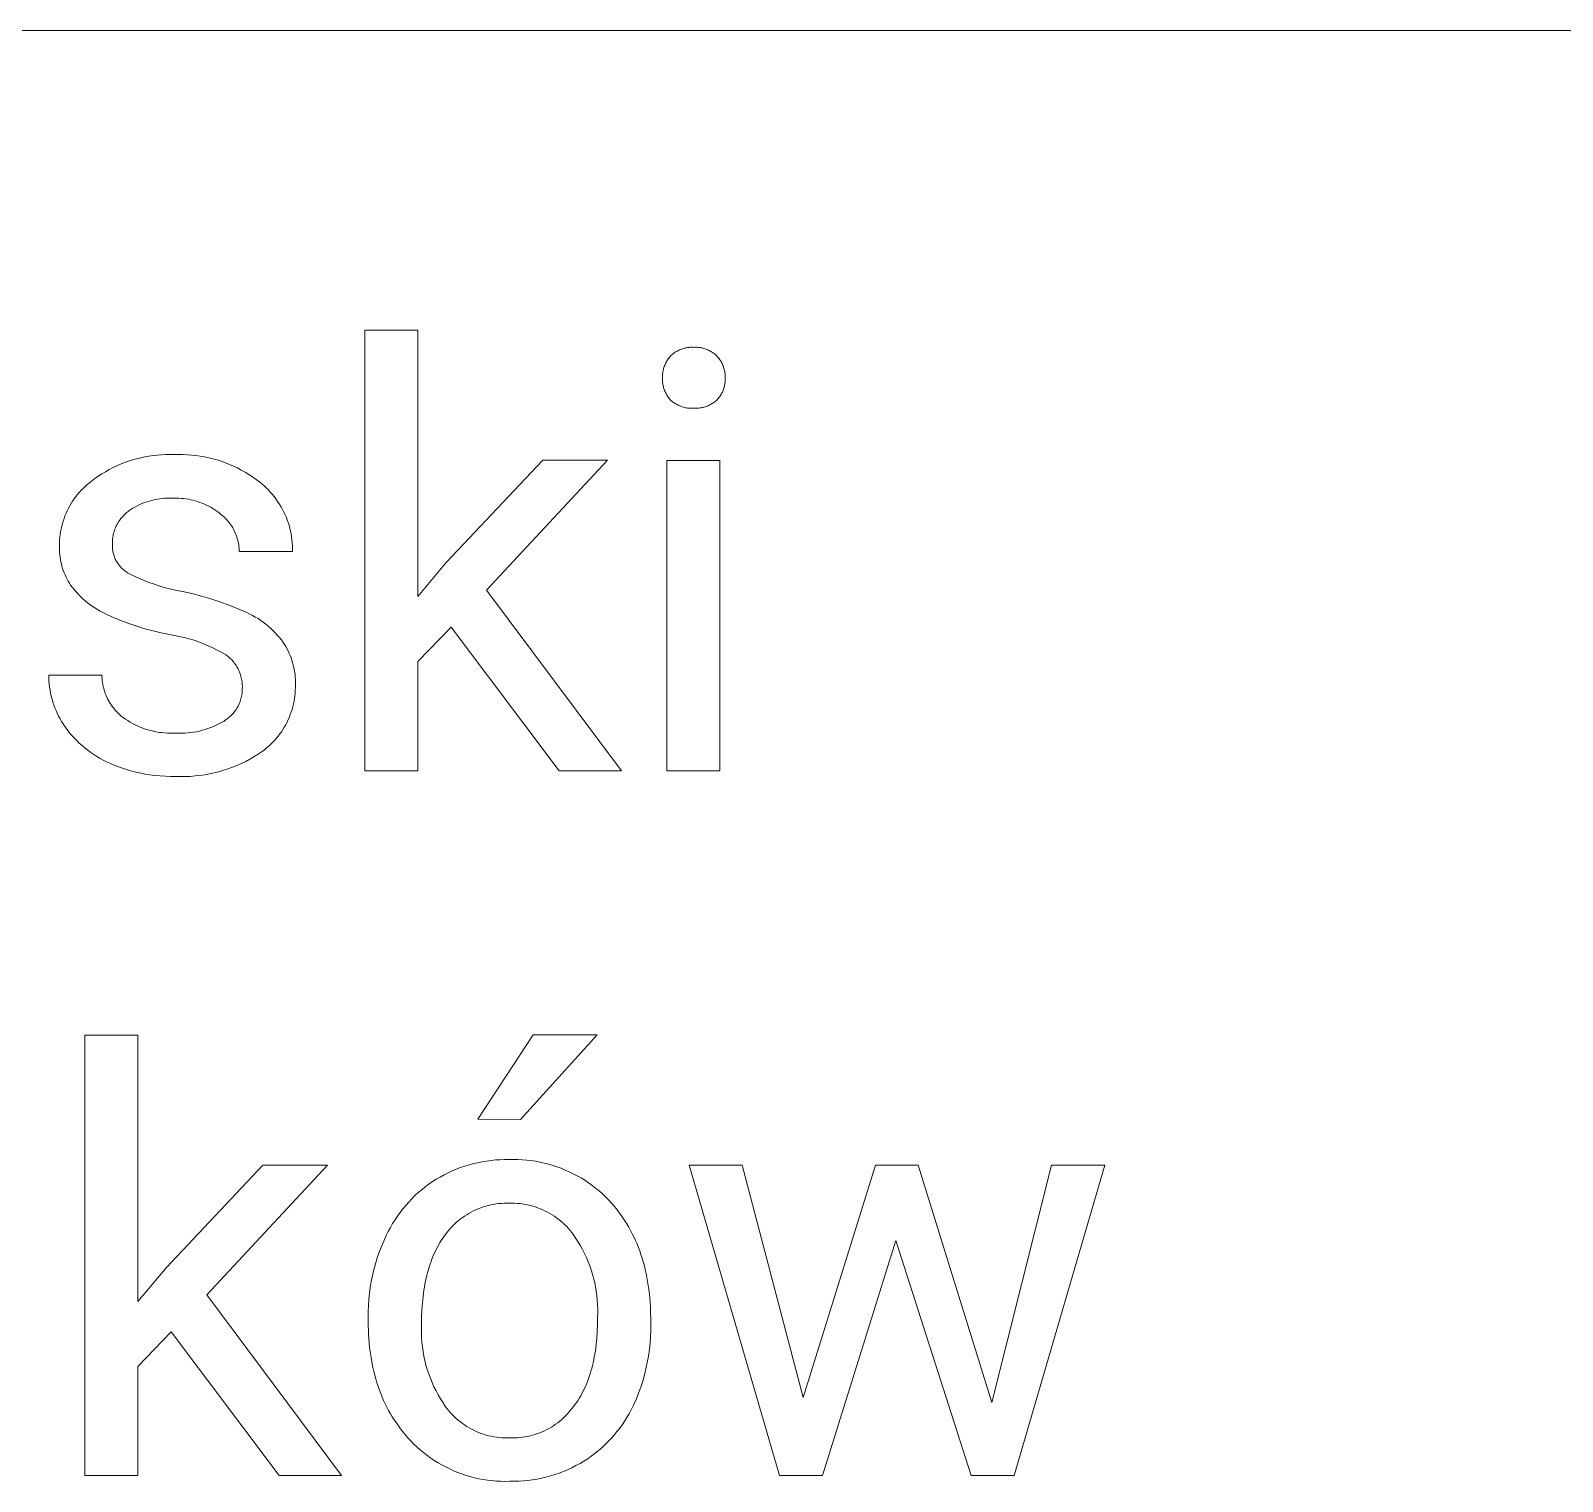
# Model space of a CAD drawing. Header units: millimetres. Extents: x -962 to 3068, y -237 to 2578.
# Drawn here: x 2397 to 2537, y 80.6 to 213.2 of the extents above; entities that cross this region are included whole.
import ezdxf

# ---------------------------------------------------------------- set-up
doc = ezdxf.new("R2010")
doc.units = ezdxf.units.MM
doc.header["$MEASUREMENT"] = 0
doc.layers.add('Domyślny', color=7, linetype='Continuous', true_color=0x000000)

msp = doc.modelspace()

# ---------------------------------------------------------------- linework, layer by layer
at = {"layer": 'Domyślny', "color": 18, "lineweight": 15, "true_color": 0x000000}
for p, q in [((3063.98, 213.22), (1544.75, 213.22)), ((2427.57, 145.57), (2427.57, 185.84)), ((2427.57, 185.84), (2432.41, 185.84)), ((2432.41, 185.84), (2432.41, 161.49)), ((2455.42, 183.38), (2455.48, 183.45)), ((2455.48, 183.45), (2455.55, 183.52)), ((2455.55, 183.52), (2455.62, 183.58)), ((2455.62, 183.58), (2455.69, 183.65)), ((2455.69, 183.65), (2455.77, 183.7)), ((2455.77, 183.7), (2455.84, 183.76)), ((2455.84, 183.76), (2455.92, 183.82)), ((2455.92, 183.82), (2456, 183.87)), ((2456, 183.87), (2456.08, 183.91)), ((2456.08, 183.91), (2456.17, 183.96)), ((2456.17, 183.96), (2456.25, 184)), ((2456.25, 184), (2456.34, 184.04)), ((2456.34, 184.04), (2456.42, 184.08)), ((2456.42, 184.08), (2456.51, 184.11)), ((2456.51, 184.11), (2456.6, 184.14)), ((2456.6, 184.14), (2456.69, 184.17)), ((2456.69, 184.17), (2456.78, 184.2)), ((2456.78, 184.2), (2456.88, 184.22)), ((2456.88, 184.22), (2456.97, 184.24)), ((2456.97, 184.24), (2457.06, 184.25)), ((2457.06, 184.25), (2457.16, 184.26)), ((2457.16, 184.26), (2457.25, 184.27)), ((2457.25, 184.27), (2457.35, 184.28)), ((2457.35, 184.28), (2457.44, 184.28)), ((2457.44, 184.28), (2457.54, 184.28)), ((2457.54, 184.28), (2457.63, 184.27)), ((2457.63, 184.27), (2457.73, 184.28)), ((2457.73, 184.28), (2457.82, 184.28)), ((2457.82, 184.28), (2457.92, 184.28)), ((2457.92, 184.28), (2458.01, 184.27)), ((2458.01, 184.27), (2458.1, 184.26)), ((2458.1, 184.26), (2458.2, 184.25)), ((2458.2, 184.25), (2458.29, 184.23)), ((2458.29, 184.23), (2458.39, 184.22)), ((2458.39, 184.22), (2458.48, 184.19)), ((2458.48, 184.19), (2458.57, 184.17)), ((2458.57, 184.17), (2458.66, 184.14)), ((2458.66, 184.14), (2458.75, 184.11)), ((2458.75, 184.11), (2458.84, 184.08)), ((2458.84, 184.08), (2458.93, 184.04)), ((2458.93, 184.04), (2459.01, 184)), ((2459.01, 184), (2459.1, 183.96)), ((2459.1, 183.96), (2459.18, 183.91)), ((2459.18, 183.91), (2459.26, 183.87)), ((2459.26, 183.87), (2459.34, 183.81)), ((2459.34, 183.81), (2459.42, 183.76)), ((2459.42, 183.76), (2459.49, 183.7)), ((2459.49, 183.7), (2459.57, 183.65)), ((2459.57, 183.65), (2459.64, 183.58)), ((2459.64, 183.58), (2459.71, 183.52)), ((2459.71, 183.52), (2459.78, 183.45)), ((2459.78, 183.45), (2459.84, 183.38)), ((2454.8, 181.96), (2454.82, 182.05)), ((2454.82, 182.05), (2454.84, 182.15)), ((2454.84, 182.15), (2454.86, 182.25)), ((2454.86, 182.25), (2454.88, 182.34)), ((2454.88, 182.34), (2454.91, 182.43)), ((2454.91, 182.43), (2454.94, 182.53)), ((2454.94, 182.53), (2454.98, 182.62)), ((2454.98, 182.62), (2455.02, 182.71)), ((2455.02, 182.71), (2455.06, 182.8)), ((2455.06, 182.8), (2455.1, 182.89)), ((2455.1, 182.89), (2455.15, 182.97)), ((2455.15, 182.97), (2455.2, 183.06)), ((2455.2, 183.06), (2455.25, 183.14)), ((2455.25, 183.14), (2455.3, 183.22)), ((2455.3, 183.22), (2455.36, 183.3)), ((2455.36, 183.3), (2455.42, 183.38)), ((2459.84, 183.38), (2459.91, 183.3)), ((2459.91, 183.3), (2459.96, 183.22)), ((2459.96, 183.22), (2460.02, 183.14)), ((2460.02, 183.14), (2460.08, 183.06)), ((2460.08, 183.06), (2460.13, 182.98)), ((2460.13, 182.98), (2460.17, 182.89)), ((2460.17, 182.89), (2460.22, 182.8)), ((2460.22, 182.8), (2460.26, 182.71)), ((2460.26, 182.71), (2460.3, 182.62)), ((2460.3, 182.62), (2460.34, 182.53)), ((2460.34, 182.53), (2460.37, 182.44)), ((2460.37, 182.44), (2460.4, 182.34)), ((2460.4, 182.34), (2460.43, 182.25)), ((2460.43, 182.25), (2460.45, 182.15)), ((2460.45, 182.15), (2460.47, 182.06)), ((2460.47, 182.06), (2460.48, 181.96)), ((2454.77, 181.66), (2454.78, 181.76)), ((2454.77, 181.57), (2454.77, 181.66)), ((2454.77, 181.47), (2454.77, 181.57)), ((2454.77, 181.37), (2454.77, 181.47)), ((2454.77, 181.27), (2454.77, 181.37)), ((2454.78, 181.17), (2454.77, 181.27)), ((2454.78, 181.76), (2454.79, 181.86)), ((2454.79, 181.08), (2454.78, 181.17)), ((2454.79, 181.86), (2454.8, 181.96)), ((2454.8, 180.98), (2454.79, 181.08)), ((2454.81, 180.88), (2454.8, 180.98)), ((2454.83, 180.79), (2454.81, 180.88)), ((2454.86, 180.69), (2454.83, 180.79)), ((2454.88, 180.6), (2454.86, 180.69)), ((2460.41, 180.63), (2460.39, 180.54)), ((2460.44, 180.72), (2460.41, 180.63)), ((2460.46, 180.81), (2460.44, 180.72)), ((2460.48, 180.91), (2460.46, 180.81)), ((2460.48, 181.96), (2460.5, 181.86)), ((2460.49, 181), (2460.48, 180.91)), ((2460.5, 181.09), (2460.49, 181)), ((2460.5, 181.86), (2460.51, 181.76)), ((2460.51, 181.19), (2460.5, 181.09)), ((2460.51, 181.76), (2460.51, 181.66)), ((2460.51, 181.66), (2460.52, 181.57)), ((2460.52, 181.28), (2460.51, 181.19)), ((2460.52, 181.57), (2460.52, 181.47)), ((2460.52, 181.47), (2460.52, 181.37)), ((2460.52, 181.37), (2460.52, 181.28)), ((2454.91, 180.51), (2454.88, 180.6)), ((2454.94, 180.41), (2454.91, 180.51)), ((2454.97, 180.32), (2454.94, 180.41)), ((2455.01, 180.23), (2454.97, 180.32)), ((2455.05, 180.14), (2455.01, 180.23)), ((2455.1, 180.06), (2455.05, 180.14)), ((2455.14, 179.97), (2455.1, 180.06)), ((2455.19, 179.89), (2455.14, 179.97)), ((2455.25, 179.8), (2455.19, 179.89)), ((2455.3, 179.72), (2455.25, 179.8)), ((2455.36, 179.65), (2455.3, 179.72)), ((2455.42, 179.57), (2455.36, 179.65)), ((2455.48, 179.49), (2455.42, 179.57)), ((2455.55, 179.43), (2455.48, 179.49)), ((2455.62, 179.37), (2455.55, 179.43)), ((2455.7, 179.31), (2455.62, 179.37)), ((2455.77, 179.25), (2455.7, 179.31)), ((2455.85, 179.2), (2455.77, 179.25)), ((2459.48, 179.24), (2459.4, 179.19)), ((2459.56, 179.3), (2459.48, 179.24)), ((2459.63, 179.36), (2459.56, 179.3)), ((2459.71, 179.43), (2459.63, 179.36)), ((2459.78, 179.49), (2459.71, 179.43)), ((2459.84, 179.56), (2459.78, 179.49)), ((2459.9, 179.64), (2459.84, 179.56)), ((2459.96, 179.71), (2459.9, 179.64)), ((2460.01, 179.79), (2459.96, 179.71)), ((2460.07, 179.87), (2460.01, 179.79)), ((2460.12, 179.94), (2460.07, 179.87)), ((2460.16, 180.03), (2460.12, 179.94)), ((2460.21, 180.11), (2460.16, 180.03)), ((2460.25, 180.19), (2460.21, 180.11)), ((2460.29, 180.28), (2460.25, 180.19)), ((2460.32, 180.37), (2460.29, 180.28)), ((2460.36, 180.45), (2460.32, 180.37)), ((2460.39, 180.54), (2460.36, 180.45)), ((2455.93, 179.15), (2455.85, 179.2)), ((2456.01, 179.1), (2455.93, 179.15)), ((2456.09, 179.05), (2456.01, 179.1)), ((2456.17, 179.01), (2456.09, 179.05)), ((2456.26, 178.97), (2456.17, 179.01)), ((2456.34, 178.93), (2456.26, 178.97)), ((2456.43, 178.89), (2456.34, 178.93)), ((2456.52, 178.86), (2456.43, 178.89)), ((2456.61, 178.83), (2456.52, 178.86)), ((2456.7, 178.8), (2456.61, 178.83)), ((2456.79, 178.78), (2456.7, 178.8)), ((2456.88, 178.76), (2456.79, 178.78)), ((2456.97, 178.75), (2456.88, 178.76)), ((2457.07, 178.73), (2456.97, 178.75)), ((2457.16, 178.72), (2457.07, 178.73)), ((2457.26, 178.71), (2457.16, 178.72)), ((2457.35, 178.71), (2457.26, 178.71)), ((2457.44, 178.71), (2457.35, 178.71)), ((2457.54, 178.71), (2457.44, 178.71)), ((2457.63, 178.72), (2457.54, 178.71)), ((2457.73, 178.71), (2457.63, 178.72)), ((2457.83, 178.71), (2457.73, 178.71)), ((2457.93, 178.71), (2457.83, 178.71)), ((2458.02, 178.72), (2457.93, 178.71)), ((2458.12, 178.72), (2458.02, 178.72)), ((2458.22, 178.74), (2458.12, 178.72)), ((2458.31, 178.75), (2458.22, 178.74)), ((2458.41, 178.77), (2458.31, 178.75)), ((2458.51, 178.79), (2458.41, 178.77)), ((2458.6, 178.82), (2458.51, 178.79)), ((2458.7, 178.85), (2458.6, 178.82)), ((2458.79, 178.88), (2458.7, 178.85)), ((2458.88, 178.91), (2458.79, 178.88)), ((2458.97, 178.95), (2458.88, 178.91)), ((2459.06, 178.99), (2458.97, 178.95)), ((2459.15, 179.04), (2459.06, 178.99)), ((2459.23, 179.08), (2459.15, 179.04)), ((2459.32, 179.13), (2459.23, 179.08)), ((2459.4, 179.19), (2459.32, 179.13)), ((2405.24, 173.6), (2405.6, 173.74)), ((2405.6, 173.74), (2405.96, 173.87)), ((2405.96, 173.87), (2406.33, 173.99)), ((2406.33, 173.99), (2406.7, 174.09)), ((2406.7, 174.09), (2407.08, 174.19)), ((2407.08, 174.19), (2407.45, 174.27)), ((2407.45, 174.27), (2407.83, 174.33)), ((2407.83, 174.33), (2408.21, 174.39)), ((2408.21, 174.39), (2408.59, 174.43)), ((2408.59, 174.43), (2408.98, 174.46)), ((2408.98, 174.46), (2409.36, 174.47)), ((2409.36, 174.47), (2409.75, 174.48)), ((2409.75, 174.48), (2410.13, 174.47)), ((2410.13, 174.47), (2410.53, 174.48)), ((2410.53, 174.48), (2410.93, 174.48)), ((2410.93, 174.48), (2411.33, 174.46)), ((2411.33, 174.46), (2411.73, 174.43)), ((2411.73, 174.43), (2412.12, 174.39)), ((2412.12, 174.39), (2412.52, 174.34)), ((2412.52, 174.34), (2412.91, 174.27)), ((2412.91, 174.27), (2413.3, 174.19)), ((2413.3, 174.19), (2413.69, 174.09)), ((2413.69, 174.09), (2414.07, 173.98)), ((2414.07, 173.98), (2414.45, 173.86)), ((2414.45, 173.86), (2414.83, 173.73)), ((2414.83, 173.73), (2415.2, 173.58)), ((2435.01, 164.6), (2443.84, 173.95)), ((2449.74, 173.95), (2438.7, 162.09)), ((2443.84, 173.95), (2449.74, 173.95)), ((2455.18, 145.58), (2455.18, 173.94)), ((2455.18, 173.94), (2460.02, 173.94)), ((2460.02, 173.94), (2460.02, 145.58)), ((2402.59, 172.05), (2402.9, 172.28)), ((2402.9, 172.28), (2403.21, 172.51)), ((2403.21, 172.51), (2403.54, 172.72)), ((2403.54, 172.72), (2403.87, 172.91)), ((2403.87, 172.91), (2404.2, 173.1)), ((2404.2, 173.1), (2404.54, 173.28)), ((2404.54, 173.28), (2404.89, 173.45)), ((2404.89, 173.45), (2405.24, 173.6)), ((2415.2, 173.58), (2415.56, 173.42)), ((2415.56, 173.42), (2415.92, 173.25)), ((2415.92, 173.25), (2416.28, 173.06)), ((2416.28, 173.06), (2416.63, 172.87)), ((2416.63, 172.87), (2416.97, 172.66)), ((2416.97, 172.66), (2417.3, 172.44)), ((2417.3, 172.44), (2417.63, 172.21)), ((2401.16, 170.63), (2401.31, 170.83)), ((2401.31, 170.83), (2401.48, 171.03)), ((2401.48, 171.03), (2401.65, 171.21)), ((2401.65, 171.21), (2401.82, 171.39)), ((2401.82, 171.39), (2402.01, 171.57)), ((2402.01, 171.57), (2402.2, 171.74)), ((2402.2, 171.74), (2402.39, 171.9)), ((2402.39, 171.9), (2402.59, 172.05)), ((2417.63, 172.21), (2417.94, 171.97)), ((2417.94, 171.97), (2418.15, 171.8)), ((2418.15, 171.8), (2418.36, 171.62)), ((2418.36, 171.62), (2418.56, 171.44)), ((2418.56, 171.44), (2418.75, 171.25)), ((2418.75, 171.25), (2418.93, 171.05)), ((2418.93, 171.05), (2419.11, 170.85)), ((2419.11, 170.85), (2419.28, 170.64)), ((2400.37, 169.34), (2400.48, 169.57)), ((2400.48, 169.57), (2400.6, 169.79)), ((2400.6, 169.79), (2400.73, 170.01)), ((2400.73, 170.01), (2400.86, 170.22)), ((2400.86, 170.22), (2401.01, 170.43)), ((2401.01, 170.43), (2401.16, 170.63)), ((2406.18, 169.45), (2406, 169.33)), ((2406.37, 169.57), (2406.18, 169.45)), ((2406.56, 169.68), (2406.37, 169.57)), ((2406.75, 169.78), (2406.56, 169.68)), ((2406.95, 169.87), (2406.75, 169.78)), ((2407.14, 169.96), (2406.95, 169.87)), ((2407.35, 170.05), (2407.14, 169.96)), ((2407.55, 170.12), (2407.35, 170.05)), ((2407.76, 170.19), (2407.55, 170.12)), ((2407.97, 170.26), (2407.76, 170.19)), ((2408.18, 170.31), (2407.97, 170.26)), ((2408.39, 170.36), (2408.18, 170.31)), ((2408.61, 170.4), (2408.39, 170.36)), ((2408.82, 170.43), (2408.61, 170.4)), ((2409.04, 170.46), (2408.82, 170.43)), ((2409.26, 170.48), (2409.04, 170.46)), ((2409.48, 170.49), (2409.26, 170.48)), ((2409.7, 170.5), (2409.48, 170.49)), ((2409.91, 170.49), (2409.7, 170.5)), ((2410.13, 170.48), (2409.91, 170.49)), ((2410.35, 170.49), (2410.13, 170.48)), ((2410.57, 170.48), (2410.35, 170.49)), ((2410.79, 170.47), (2410.57, 170.48)), ((2411.01, 170.45), (2410.79, 170.47)), ((2411.22, 170.43), (2411.01, 170.45)), ((2411.44, 170.39), (2411.22, 170.43)), ((2411.66, 170.35), (2411.44, 170.39)), ((2411.87, 170.3), (2411.66, 170.35)), ((2412.08, 170.25), (2411.87, 170.3)), ((2412.29, 170.18), (2412.08, 170.25)), ((2412.5, 170.11), (2412.29, 170.18)), ((2412.7, 170.04), (2412.5, 170.11)), ((2412.9, 169.95), (2412.7, 170.04)), ((2413.1, 169.86), (2412.9, 169.95)), ((2413.3, 169.76), (2413.1, 169.86)), ((2413.49, 169.66), (2413.3, 169.76)), ((2413.68, 169.54), (2413.49, 169.66)), ((2413.86, 169.43), (2413.68, 169.54)), ((2414.04, 169.3), (2413.86, 169.43)), ((2419.28, 170.64), (2419.44, 170.42)), ((2419.44, 170.42), (2419.6, 170.2)), ((2419.6, 170.2), (2419.75, 169.98)), ((2419.75, 169.98), (2419.89, 169.74)), ((2419.89, 169.74), (2420.02, 169.51)), ((2420.02, 169.51), (2420.14, 169.27)), ((2399.86, 167.92), (2399.92, 168.16)), ((2399.92, 168.16), (2399.99, 168.4)), ((2399.99, 168.4), (2400.08, 168.64)), ((2400.08, 168.64), (2400.16, 168.88)), ((2400.16, 168.88), (2400.26, 169.11)), ((2400.26, 169.11), (2400.37, 169.34)), ((2404.93, 168.12), (2404.88, 168)), ((2404.99, 168.22), (2404.93, 168.12)), ((2405.06, 168.33), (2404.99, 168.22)), ((2405.13, 168.44), (2405.06, 168.33)), ((2405.2, 168.54), (2405.13, 168.44)), ((2405.28, 168.64), (2405.2, 168.54)), ((2405.36, 168.73), (2405.28, 168.64)), ((2405.44, 168.83), (2405.36, 168.73)), ((2405.53, 168.92), (2405.44, 168.83)), ((2405.61, 169.01), (2405.53, 168.92)), ((2405.71, 169.09), (2405.61, 169.01)), ((2405.8, 169.18), (2405.71, 169.09)), ((2405.9, 169.25), (2405.8, 169.18)), ((2406, 169.33), (2405.9, 169.25)), ((2414.22, 169.17), (2414.04, 169.3)), ((2414.39, 169.03), (2414.22, 169.17)), ((2414.51, 168.94), (2414.39, 169.03)), ((2414.62, 168.84), (2414.51, 168.94)), ((2414.73, 168.74), (2414.62, 168.84)), ((2414.84, 168.63), (2414.73, 168.74)), ((2414.95, 168.52), (2414.84, 168.63)), ((2415.05, 168.4), (2414.95, 168.52)), ((2415.14, 168.29), (2415.05, 168.4)), ((2415.24, 168.17), (2415.14, 168.29)), ((2415.32, 168.04), (2415.24, 168.17)), ((2415.41, 167.92), (2415.32, 168.04)), ((2420.14, 169.27), (2420.26, 169.02)), ((2420.26, 169.02), (2420.37, 168.78)), ((2420.37, 168.78), (2420.47, 168.52)), ((2420.47, 168.52), (2420.56, 168.27)), ((2420.56, 168.27), (2420.64, 168.01)), ((2399.66, 166.41), (2399.67, 166.67)), ((2399.67, 166.67), (2399.69, 166.92)), ((2399.69, 166.92), (2399.72, 167.17)), ((2399.72, 167.17), (2399.76, 167.42)), ((2399.76, 167.42), (2399.8, 167.67)), ((2399.8, 167.67), (2399.86, 167.92)), ((2404.51, 166.68), (2404.5, 166.56)), ((2404.52, 166.81), (2404.51, 166.68)), ((2404.54, 166.93), (2404.52, 166.81)), ((2404.56, 167.06), (2404.54, 166.93)), ((2404.58, 167.18), (2404.56, 167.06)), ((2404.61, 167.3), (2404.58, 167.18)), ((2404.65, 167.42), (2404.61, 167.3)), ((2404.68, 167.54), (2404.65, 167.42)), ((2404.73, 167.66), (2404.68, 167.54)), ((2404.77, 167.78), (2404.73, 167.66)), ((2404.82, 167.89), (2404.77, 167.78)), ((2404.88, 168), (2404.82, 167.89)), ((2415.49, 167.79), (2415.41, 167.92)), ((2415.56, 167.65), (2415.49, 167.79)), ((2415.63, 167.52), (2415.56, 167.65)), ((2415.7, 167.38), (2415.63, 167.52)), ((2415.76, 167.24), (2415.7, 167.38)), ((2415.82, 167.1), (2415.76, 167.24)), ((2415.87, 166.96), (2415.82, 167.1)), ((2415.91, 166.81), (2415.87, 166.96)), ((2415.95, 166.66), (2415.91, 166.81)), ((2415.99, 166.52), (2415.95, 166.66)), ((2420.64, 168.01), (2420.71, 167.75)), ((2420.71, 167.75), (2420.77, 167.49)), ((2420.77, 167.49), (2420.83, 167.22)), ((2420.83, 167.22), (2420.87, 166.96)), ((2420.87, 166.96), (2420.91, 166.69)), ((2420.91, 166.69), (2420.94, 166.42)), ((2399.65, 166.16), (2399.66, 166.41)), ((2399.65, 165.95), (2399.65, 166.16)), ((2399.65, 165.74), (2399.65, 165.95)), ((2399.67, 165.52), (2399.65, 165.74)), ((2399.68, 165.31), (2399.67, 165.52)), ((2399.71, 165.1), (2399.68, 165.31)), ((2404.5, 166.31), (2404.49, 166.21)), ((2404.49, 166.21), (2404.49, 166.11)), ((2404.49, 166.11), (2404.5, 166.01)), ((2404.5, 166.56), (2404.5, 166.43)), ((2404.5, 166.43), (2404.5, 166.31)), ((2404.5, 166.01), (2404.5, 165.9)), ((2404.5, 165.9), (2404.51, 165.8)), ((2404.51, 165.8), (2404.53, 165.7)), ((2404.53, 165.7), (2404.55, 165.6)), ((2404.55, 165.6), (2404.57, 165.5)), ((2404.57, 165.5), (2404.59, 165.41)), ((2404.59, 165.41), (2404.62, 165.31)), ((2404.62, 165.31), (2404.65, 165.21)), ((2416.02, 166.37), (2415.99, 166.52)), ((2416.04, 166.22), (2416.02, 166.37)), ((2416.06, 166.07), (2416.04, 166.22)), ((2416.08, 165.92), (2416.06, 166.07)), ((2416.09, 165.76), (2416.08, 165.92)), ((2416.09, 165.61), (2416.09, 165.76)), ((2420.96, 165.61), (2416.09, 165.61)), ((2420.94, 166.42), (2420.96, 166.15)), ((2420.96, 166.15), (2420.96, 165.88)), ((2420.96, 165.88), (2420.96, 165.61)), ((2399.74, 164.89), (2399.71, 165.1)), ((2399.78, 164.68), (2399.74, 164.89)), ((2399.83, 164.48), (2399.78, 164.68)), ((2399.88, 164.27), (2399.83, 164.48)), ((2399.95, 164.07), (2399.88, 164.27)), ((2400.01, 163.87), (2399.95, 164.07)), ((2400.09, 163.67), (2400.01, 163.87)), ((2404.65, 165.21), (2404.68, 165.12)), ((2404.68, 165.12), (2404.72, 165.02)), ((2404.72, 165.02), (2404.76, 164.93)), ((2404.76, 164.93), (2404.81, 164.84)), ((2404.81, 164.84), (2404.85, 164.75)), ((2404.85, 164.75), (2404.9, 164.66)), ((2404.9, 164.66), (2404.96, 164.58)), ((2404.96, 164.58), (2405.01, 164.49)), ((2405.01, 164.49), (2405.07, 164.41)), ((2405.07, 164.41), (2405.13, 164.33)), ((2405.13, 164.33), (2405.2, 164.25)), ((2405.2, 164.25), (2405.27, 164.18)), ((2405.27, 164.18), (2405.34, 164.1)), ((2405.34, 164.1), (2405.41, 164.03)), ((2405.41, 164.03), (2405.48, 163.96)), ((2405.48, 163.96), (2405.56, 163.9)), ((2405.56, 163.9), (2405.64, 163.84)), ((2405.64, 163.84), (2405.72, 163.78)), ((2432.41, 161.49), (2435.01, 164.6)), ((2400.17, 163.47), (2400.09, 163.67)), ((2400.26, 163.28), (2400.17, 163.47)), ((2400.35, 163.09), (2400.26, 163.28)), ((2400.45, 162.9), (2400.35, 163.09)), ((2400.56, 162.72), (2400.45, 162.9)), ((2400.67, 162.54), (2400.56, 162.72)), ((2400.84, 162.32), (2400.67, 162.54)), ((2405.72, 163.78), (2405.81, 163.72)), ((2405.81, 163.72), (2405.89, 163.67)), ((2405.89, 163.67), (2406.37, 163.42)), ((2406.37, 163.42), (2406.85, 163.2)), ((2406.85, 163.2), (2407.33, 162.99)), ((2407.33, 162.99), (2407.83, 162.79)), ((2407.83, 162.79), (2408.33, 162.62)), ((2408.33, 162.62), (2408.83, 162.45)), ((2408.83, 162.45), (2409.34, 162.3)), ((2401.02, 162.1), (2400.84, 162.32)), ((2401.2, 161.89), (2401.02, 162.1)), ((2401.39, 161.69), (2401.2, 161.89)), ((2401.59, 161.49), (2401.39, 161.69)), ((2401.79, 161.3), (2401.59, 161.49)), ((2402, 161.12), (2401.79, 161.3)), ((2402.21, 160.94), (2402, 161.12)), ((2409.34, 162.3), (2409.86, 162.17)), ((2409.86, 162.17), (2410.38, 162.06)), ((2410.38, 162.06), (2410.9, 161.96)), ((2410.9, 161.96), (2411.77, 161.77)), ((2411.77, 161.77), (2412.63, 161.55)), ((2412.63, 161.55), (2413.48, 161.3)), ((2413.48, 161.3), (2414.32, 161.02)), ((2414.32, 161.02), (2415.15, 160.72)), ((2438.7, 162.09), (2451.02, 145.57)), ((2402.43, 160.77), (2402.21, 160.94)), ((2402.66, 160.61), (2402.43, 160.77)), ((2402.89, 160.46), (2402.66, 160.61)), ((2403.13, 160.31), (2402.89, 160.46)), ((2403.37, 160.17), (2403.13, 160.31)), ((2403.62, 160.04), (2403.37, 160.17)), ((2403.87, 159.92), (2403.62, 160.04)), ((2404.57, 159.6), (2403.87, 159.92)), ((2415.15, 160.72), (2415.98, 160.39)), ((2415.98, 160.39), (2416.79, 160.03)), ((2416.79, 160.03), (2417.05, 159.9)), ((2417.05, 159.9), (2417.31, 159.77)), ((2417.31, 159.77), (2417.56, 159.63)), ((2417.56, 159.63), (2417.81, 159.48)), ((2405.28, 159.31), (2404.57, 159.6)), ((2406, 159.04), (2405.28, 159.31)), ((2406.73, 158.79), (2406, 159.04)), ((2407.47, 158.56), (2406.73, 158.79)), ((2408.21, 158.36), (2407.47, 158.56)), ((2408.96, 158.18), (2408.21, 158.36)), ((2417.81, 159.48), (2418.05, 159.32)), ((2418.05, 159.32), (2418.29, 159.15)), ((2418.29, 159.15), (2418.52, 158.97)), ((2418.52, 158.97), (2418.74, 158.79)), ((2418.74, 158.79), (2418.96, 158.6)), ((2418.96, 158.6), (2419.17, 158.4)), ((2419.17, 158.4), (2419.38, 158.19)), ((2435.46, 158.71), (2432.41, 155.55)), ((2445.33, 145.57), (2435.46, 158.71)), ((2409.72, 158.03), (2408.96, 158.18)), ((2410.17, 157.95), (2409.72, 158.03)), ((2410.62, 157.86), (2410.17, 157.95)), ((2411.07, 157.75), (2410.62, 157.86)), ((2411.52, 157.63), (2411.07, 157.75)), ((2411.96, 157.5), (2411.52, 157.63)), ((2412.39, 157.35), (2411.96, 157.5)), ((2412.82, 157.18), (2412.39, 157.35)), ((2413.25, 157.01), (2412.82, 157.18)), ((2413.67, 156.82), (2413.25, 157.01)), ((2414.08, 156.61), (2413.67, 156.82)), ((2419.38, 158.19), (2419.57, 157.98)), ((2419.57, 157.98), (2419.76, 157.76)), ((2419.76, 157.76), (2419.94, 157.54)), ((2419.94, 157.54), (2420.12, 157.3)), ((2420.12, 157.3), (2420.24, 157.11)), ((2420.24, 157.11), (2420.36, 156.92)), ((2420.36, 156.92), (2420.47, 156.72)), ((2414.49, 156.39), (2414.08, 156.61)), ((2414.88, 156.16), (2414.49, 156.39)), ((2414.98, 156.09), (2414.88, 156.16)), ((2415.08, 156.01), (2414.98, 156.09)), ((2415.17, 155.93), (2415.08, 156.01)), ((2415.26, 155.85), (2415.17, 155.93)), ((2415.35, 155.77), (2415.26, 155.85)), ((2415.43, 155.68), (2415.35, 155.77)), ((2415.51, 155.59), (2415.43, 155.68)), ((2415.59, 155.49), (2415.51, 155.59)), ((2415.67, 155.39), (2415.59, 155.49)), ((2420.47, 156.72), (2420.57, 156.52)), ((2420.57, 156.52), (2420.66, 156.31)), ((2420.66, 156.31), (2420.75, 156.1)), ((2420.75, 156.1), (2420.83, 155.89)), ((2420.83, 155.89), (2420.91, 155.68)), ((2420.91, 155.68), (2420.97, 155.46)), ((2420.97, 155.46), (2421.03, 155.24)), ((2432.41, 155.55), (2432.41, 145.57)), ((2398.69, 154.03), (2398.69, 154.31)), ((2398.69, 154.31), (2403.53, 154.31)), ((2398.7, 153.76), (2398.69, 154.03)), ((2403.53, 154.31), (2403.54, 154.14)), ((2403.54, 154.14), (2403.55, 153.97)), ((2415.74, 155.3), (2415.67, 155.39)), ((2415.81, 155.19), (2415.74, 155.3)), ((2415.87, 155.09), (2415.81, 155.19)), ((2415.93, 154.98), (2415.87, 155.09)), ((2415.99, 154.88), (2415.93, 154.98)), ((2416.04, 154.77), (2415.99, 154.88)), ((2416.09, 154.65), (2416.04, 154.77)), ((2416.14, 154.54), (2416.09, 154.65)), ((2416.18, 154.43), (2416.14, 154.54)), ((2416.22, 154.31), (2416.18, 154.43)), ((2416.25, 154.19), (2416.22, 154.31)), ((2416.28, 154.07), (2416.25, 154.19)), ((2416.31, 153.95), (2416.28, 154.07)), ((2421.03, 155.24), (2421.08, 155.02)), ((2421.08, 155.02), (2421.12, 154.79)), ((2421.12, 154.79), (2421.16, 154.57)), ((2421.16, 154.57), (2421.19, 154.35)), ((2421.19, 154.35), (2421.21, 154.12)), ((2421.21, 154.12), (2421.22, 153.89)), ((2398.73, 153.48), (2398.7, 153.76)), ((2398.76, 153.21), (2398.73, 153.48)), ((2398.8, 152.93), (2398.76, 153.21)), ((2398.85, 152.66), (2398.8, 152.93)), ((2398.91, 152.39), (2398.85, 152.66)), ((2403.55, 153.97), (2403.57, 153.8)), ((2403.57, 153.8), (2403.59, 153.63)), ((2403.59, 153.63), (2403.62, 153.46)), ((2403.62, 153.46), (2403.66, 153.29)), ((2403.66, 153.29), (2403.7, 153.12)), ((2403.7, 153.12), (2403.74, 152.95)), ((2403.74, 152.95), (2403.8, 152.79)), ((2403.8, 152.79), (2403.85, 152.63)), ((2403.85, 152.63), (2403.92, 152.47)), ((2416.33, 153.83), (2416.31, 153.95)), ((2416.35, 153.71), (2416.33, 153.83)), ((2416.33, 152.51), (2416.35, 152.63)), ((2416.36, 153.59), (2416.35, 153.71)), ((2416.35, 152.63), (2416.36, 152.75)), ((2416.37, 153.47), (2416.36, 153.59)), ((2416.36, 152.75), (2416.37, 152.86)), ((2416.38, 153.35), (2416.37, 153.47)), ((2416.37, 153.1), (2416.38, 153.23)), ((2416.37, 152.98), (2416.37, 153.1)), ((2416.37, 152.86), (2416.37, 152.98)), ((2416.38, 153.23), (2416.38, 153.35)), ((2421.2, 152.68), (2421.17, 152.43)), ((2421.21, 152.93), (2421.2, 152.68)), ((2421.22, 153.19), (2421.21, 152.93)), ((2421.22, 153.89), (2421.22, 153.67)), ((2421.22, 153.67), (2421.22, 153.44)), ((2421.22, 153.44), (2421.22, 153.19)), ((2398.98, 152.12), (2398.91, 152.39)), ((2399.06, 151.86), (2398.98, 152.12)), ((2399.14, 151.59), (2399.06, 151.86)), ((2399.24, 151.33), (2399.14, 151.59)), ((2399.35, 151.08), (2399.24, 151.33)), ((2403.92, 152.47), (2403.99, 152.31)), ((2403.99, 152.31), (2404.06, 152.16)), ((2404.06, 152.16), (2404.14, 152)), ((2404.14, 152), (2404.23, 151.85)), ((2404.23, 151.85), (2404.32, 151.71)), ((2404.32, 151.71), (2404.41, 151.56)), ((2404.41, 151.56), (2404.51, 151.42)), ((2404.51, 151.42), (2404.62, 151.29)), ((2404.62, 151.29), (2404.73, 151.16)), ((2415.81, 151.18), (2415.87, 151.29)), ((2415.87, 151.29), (2415.93, 151.39)), ((2415.93, 151.39), (2415.99, 151.49)), ((2415.99, 151.49), (2416.04, 151.6)), ((2416.04, 151.6), (2416.09, 151.71)), ((2416.09, 151.71), (2416.14, 151.82)), ((2416.14, 151.82), (2416.18, 151.93)), ((2416.18, 151.93), (2416.22, 152.04)), ((2416.22, 152.04), (2416.25, 152.16)), ((2416.25, 152.16), (2416.28, 152.27)), ((2416.28, 152.27), (2416.31, 152.39)), ((2416.31, 152.39), (2416.33, 152.51)), ((2420.99, 151.44), (2420.92, 151.19)), ((2421.05, 151.68), (2420.99, 151.44)), ((2421.1, 151.93), (2421.05, 151.68)), ((2421.14, 152.18), (2421.1, 151.93)), ((2421.17, 152.43), (2421.14, 152.18)), ((2399.46, 150.83), (2399.35, 151.08)), ((2399.58, 150.58), (2399.46, 150.83)), ((2399.71, 150.33), (2399.58, 150.58)), ((2399.85, 150.09), (2399.71, 150.33)), ((2399.99, 149.86), (2399.85, 150.09)), ((2400.15, 149.63), (2399.99, 149.86)), ((2404.73, 151.16), (2404.84, 151.03)), ((2404.84, 151.03), (2404.96, 150.9)), ((2404.96, 150.9), (2405.08, 150.78)), ((2405.08, 150.78), (2405.21, 150.67)), ((2405.21, 150.67), (2405.34, 150.55)), ((2405.34, 150.55), (2405.48, 150.45)), ((2405.48, 150.45), (2405.69, 150.3)), ((2405.69, 150.3), (2405.9, 150.16)), ((2405.9, 150.16), (2406.12, 150.03)), ((2406.12, 150.03), (2406.34, 149.9)), ((2406.34, 149.9), (2406.57, 149.78)), ((2413.98, 149.74), (2414.22, 149.86)), ((2414.22, 149.86), (2414.46, 149.99)), ((2414.46, 149.99), (2414.7, 150.12)), ((2414.7, 150.12), (2414.8, 150.19)), ((2414.8, 150.19), (2414.9, 150.25)), ((2414.9, 150.25), (2414.99, 150.32)), ((2414.99, 150.32), (2415.09, 150.39)), ((2415.09, 150.39), (2415.18, 150.47)), ((2415.18, 150.47), (2415.27, 150.55)), ((2415.27, 150.55), (2415.36, 150.63)), ((2415.36, 150.63), (2415.44, 150.72)), ((2415.44, 150.72), (2415.52, 150.81)), ((2415.52, 150.81), (2415.6, 150.9)), ((2415.6, 150.9), (2415.67, 150.99)), ((2415.67, 150.99), (2415.74, 151.09)), ((2415.74, 151.09), (2415.81, 151.18)), ((2420.46, 150.02), (2420.34, 149.79)), ((2420.56, 150.25), (2420.46, 150.02)), ((2420.67, 150.48), (2420.56, 150.25)), ((2420.76, 150.71), (2420.67, 150.48)), ((2420.84, 150.95), (2420.76, 150.71)), ((2420.92, 151.19), (2420.84, 150.95)), ((2400.35, 149.36), (2400.15, 149.63)), ((2400.55, 149.09), (2400.35, 149.36)), ((2400.77, 148.83), (2400.55, 149.09)), ((2401, 148.58), (2400.77, 148.83)), ((2401.23, 148.34), (2401, 148.58)), ((2406.57, 149.78), (2406.8, 149.67)), ((2406.8, 149.67), (2407.04, 149.57)), ((2407.04, 149.57), (2407.28, 149.48)), ((2407.28, 149.48), (2407.52, 149.39)), ((2407.52, 149.39), (2407.76, 149.32)), ((2407.76, 149.32), (2408.01, 149.25)), ((2408.01, 149.25), (2408.26, 149.19)), ((2408.26, 149.19), (2408.51, 149.13)), ((2408.51, 149.13), (2408.76, 149.09)), ((2408.76, 149.09), (2409.02, 149.06)), ((2409.02, 149.06), (2409.27, 149.03)), ((2409.27, 149.03), (2409.53, 149.01)), ((2409.53, 149.01), (2409.78, 149)), ((2409.78, 149), (2410.04, 149)), ((2410.04, 149), (2410.29, 149.01)), ((2410.29, 149.01), (2410.57, 149)), ((2410.57, 149), (2410.84, 149)), ((2410.84, 149), (2411.11, 149.02)), ((2411.11, 149.02), (2411.38, 149.04)), ((2411.38, 149.04), (2411.65, 149.07)), ((2411.65, 149.07), (2411.91, 149.11)), ((2411.91, 149.11), (2412.18, 149.15)), ((2412.18, 149.15), (2412.45, 149.21)), ((2412.45, 149.21), (2412.71, 149.28)), ((2412.71, 149.28), (2412.97, 149.35)), ((2412.97, 149.35), (2413.23, 149.44)), ((2413.23, 149.44), (2413.48, 149.53)), ((2413.48, 149.53), (2413.73, 149.63)), ((2413.73, 149.63), (2413.98, 149.74)), ((2419.48, 148.54), (2419.32, 148.35)), ((2419.64, 148.74), (2419.48, 148.54)), ((2419.8, 148.94), (2419.64, 148.74)), ((2419.94, 149.15), (2419.8, 148.94)), ((2420.08, 149.36), (2419.94, 149.15)), ((2420.21, 149.57), (2420.08, 149.36)), ((2420.34, 149.79), (2420.21, 149.57)), ((2401.47, 148.1), (2401.23, 148.34)), ((2401.72, 147.88), (2401.47, 148.1)), ((2401.98, 147.66), (2401.72, 147.88)), ((2402.24, 147.45), (2401.98, 147.66)), ((2402.51, 147.25), (2402.24, 147.45)), ((2402.79, 147.06), (2402.51, 147.25)), ((2403.08, 146.88), (2402.79, 147.06)), ((2417.82, 147.1), (2417.45, 146.87)), ((2418.19, 147.35), (2417.82, 147.1)), ((2418.39, 147.5), (2418.19, 147.35)), ((2418.59, 147.66), (2418.39, 147.5)), ((2418.78, 147.82), (2418.59, 147.66)), ((2418.96, 147.99), (2418.78, 147.82)), ((2419.14, 148.17), (2418.96, 147.99)), ((2419.32, 148.35), (2419.14, 148.17)), ((2403.37, 146.71), (2403.08, 146.88)), ((2403.66, 146.55), (2403.37, 146.71)), ((2403.96, 146.4), (2403.66, 146.55)), ((2404.27, 146.26), (2403.96, 146.4)), ((2404.71, 146.07), (2404.27, 146.26)), ((2405.15, 145.91), (2404.71, 146.07)), ((2405.6, 145.75), (2405.15, 145.91)), ((2406.06, 145.61), (2405.6, 145.75)), ((2414.64, 145.62), (2414.22, 145.49)), ((2415.06, 145.75), (2414.64, 145.62)), ((2415.47, 145.9), (2415.06, 145.75)), ((2415.88, 146.07), (2415.47, 145.9)), ((2416.28, 146.25), (2415.88, 146.07)), ((2416.68, 146.44), (2416.28, 146.25)), ((2417.06, 146.65), (2416.68, 146.44)), ((2417.45, 146.87), (2417.06, 146.65)), ((2406.52, 145.49), (2406.06, 145.61)), ((2406.98, 145.38), (2406.52, 145.49)), ((2407.45, 145.28), (2406.98, 145.38)), ((2407.92, 145.21), (2407.45, 145.28)), ((2408.39, 145.14), (2407.92, 145.21)), ((2408.87, 145.1), (2408.39, 145.14)), ((2409.34, 145.07), (2408.87, 145.1)), ((2409.82, 145.05), (2409.34, 145.07)), ((2410.29, 145.05), (2409.82, 145.05)), ((2410.73, 145.04), (2410.29, 145.05)), ((2411.17, 145.04), (2410.73, 145.04)), ((2411.61, 145.06), (2411.17, 145.04)), ((2412.05, 145.1), (2411.61, 145.06)), ((2412.49, 145.15), (2412.05, 145.1)), ((2412.93, 145.21), (2412.49, 145.15)), ((2413.36, 145.29), (2412.93, 145.21)), ((2413.79, 145.38), (2413.36, 145.29)), ((2414.22, 145.49), (2413.79, 145.38)), ((2432.41, 145.57), (2427.57, 145.57)), ((2451.02, 145.57), (2445.33, 145.57)), ((2460.02, 145.58), (2455.18, 145.58)), ((2401.98, 81.16), (2401.98, 121.42)), ((2401.98, 121.42), (2406.83, 121.42)), ((2406.83, 121.42), (2406.83, 97.07)), ((2437.89, 113.74), (2442.95, 121.43)), ((2448.82, 121.43), (2441.8, 113.72)), ((2442.95, 121.43), (2448.82, 121.43)), ((2441.8, 113.72), (2437.89, 113.74)), ((2409.43, 100.19), (2418.26, 109.53)), ((2424.15, 109.53), (2413.12, 97.68)), ((2418.26, 109.53), (2424.15, 109.53)), ((2435.93, 109.16), (2436.32, 109.31)), ((2436.32, 109.31), (2436.71, 109.44)), ((2436.71, 109.44), (2437.1, 109.56)), ((2437.1, 109.56), (2437.5, 109.67)), ((2437.5, 109.67), (2437.9, 109.76)), ((2437.9, 109.76), (2438.3, 109.84)), ((2438.3, 109.84), (2438.7, 109.91)), ((2438.7, 109.91), (2439.11, 109.97)), ((2439.11, 109.97), (2439.52, 110.01)), ((2439.52, 110.01), (2439.93, 110.03)), ((2439.93, 110.03), (2440.34, 110.05)), ((2440.34, 110.05), (2440.75, 110.05)), ((2440.75, 110.05), (2441.16, 110.05)), ((2441.16, 110.05), (2441.56, 110.05)), ((2441.56, 110.05), (2441.97, 110.03)), ((2441.97, 110.03), (2442.37, 110)), ((2442.37, 110), (2442.77, 109.95)), ((2442.77, 109.95), (2443.17, 109.89)), ((2443.17, 109.89), (2443.57, 109.81)), ((2443.57, 109.81), (2443.97, 109.73)), ((2443.97, 109.73), (2444.36, 109.63)), ((2444.36, 109.63), (2444.75, 109.51)), ((2444.75, 109.51), (2445.13, 109.39)), ((2445.13, 109.39), (2445.51, 109.25)), ((2445.51, 109.25), (2445.89, 109.09)), ((2465.47, 81.16), (2457.23, 109.52)), ((2457.23, 109.52), (2462.06, 109.52)), ((2462.06, 109.52), (2467.65, 88.29)), ((2467.65, 88.29), (2474.25, 109.52)), ((2474.25, 109.52), (2478.16, 109.52)), ((2478.16, 109.52), (2484.89, 87.85)), ((2484.89, 87.85), (2490.34, 109.52)), ((2495.2, 109.52), (2486.93, 81.16)), ((2490.34, 109.52), (2495.2, 109.52)), ((2433.41, 107.79), (2433.75, 108.03)), ((2433.75, 108.03), (2434.1, 108.25)), ((2434.1, 108.25), (2434.45, 108.45)), ((2434.45, 108.45), (2434.81, 108.65)), ((2434.81, 108.65), (2435.18, 108.83)), ((2435.18, 108.83), (2435.55, 109)), ((2435.55, 109), (2435.93, 109.16)), ((2445.89, 109.09), (2446.26, 108.93)), ((2446.26, 108.93), (2446.62, 108.75)), ((2446.62, 108.75), (2446.98, 108.56)), ((2446.98, 108.56), (2447.33, 108.36)), ((2447.33, 108.36), (2447.68, 108.15)), ((2447.68, 108.15), (2448.01, 107.92)), ((2448.01, 107.92), (2448.34, 107.68)), ((2431.58, 106.16), (2431.86, 106.46)), ((2431.86, 106.46), (2432.15, 106.75)), ((2432.15, 106.75), (2432.46, 107.02)), ((2432.46, 107.02), (2432.77, 107.29)), ((2432.77, 107.29), (2433.09, 107.55)), ((2433.09, 107.55), (2433.41, 107.79)), ((2448.34, 107.68), (2448.66, 107.44)), ((2448.66, 107.44), (2448.98, 107.18)), ((2448.98, 107.18), (2449.28, 106.91)), ((2449.28, 106.91), (2449.57, 106.63)), ((2449.57, 106.63), (2449.86, 106.34)), ((2430.55, 104.88), (2430.79, 105.21)), ((2430.79, 105.21), (2431.04, 105.54)), ((2431.04, 105.54), (2431.31, 105.85)), ((2431.31, 105.85), (2431.58, 106.16)), ((2437.08, 105.12), (2436.88, 105)), ((2437.29, 105.24), (2437.08, 105.12)), ((2437.5, 105.35), (2437.29, 105.24)), ((2437.72, 105.45), (2437.5, 105.35)), ((2437.94, 105.54), (2437.72, 105.45)), ((2438.17, 105.63), (2437.94, 105.54)), ((2438.39, 105.71), (2438.17, 105.63)), ((2438.62, 105.78), (2438.39, 105.71)), ((2438.85, 105.85), (2438.62, 105.78)), ((2439.09, 105.9), (2438.85, 105.85)), ((2439.32, 105.95), (2439.09, 105.9)), ((2439.56, 105.99), (2439.32, 105.95)), ((2439.79, 106.02), (2439.56, 105.99)), ((2440.03, 106.04), (2439.79, 106.02)), ((2440.27, 106.06), (2440.03, 106.04)), ((2440.51, 106.06), (2440.27, 106.06)), ((2440.75, 106.06), (2440.51, 106.06)), ((2441, 106.06), (2440.75, 106.06)), ((2441.24, 106.06), (2441, 106.06)), ((2441.48, 106.04), (2441.24, 106.06)), ((2441.73, 106.02), (2441.48, 106.04)), ((2441.97, 105.99), (2441.73, 106.02)), ((2442.21, 105.95), (2441.97, 105.99)), ((2442.45, 105.9), (2442.21, 105.95)), ((2442.68, 105.85), (2442.45, 105.9)), ((2442.92, 105.78), (2442.68, 105.85)), ((2443.15, 105.71), (2442.92, 105.78)), ((2443.38, 105.63), (2443.15, 105.71)), ((2443.61, 105.54), (2443.38, 105.63)), ((2443.83, 105.45), (2443.61, 105.54)), ((2444.05, 105.34), (2443.83, 105.45)), ((2444.27, 105.23), (2444.05, 105.34)), ((2444.48, 105.11), (2444.27, 105.23)), ((2444.69, 104.99), (2444.48, 105.11)), ((2449.86, 106.34), (2450.13, 106.05)), ((2450.13, 106.05), (2450.35, 105.79)), ((2450.35, 105.79), (2450.57, 105.53)), ((2450.57, 105.53), (2450.77, 105.27)), ((2450.77, 105.27), (2450.97, 105)), ((2429.71, 103.48), (2429.91, 103.84)), ((2429.91, 103.84), (2430.11, 104.19)), ((2430.11, 104.19), (2430.33, 104.54)), ((2430.33, 104.54), (2430.55, 104.88)), ((2435.41, 103.77), (2435.25, 103.59)), ((2435.57, 103.95), (2435.41, 103.77)), ((2435.74, 104.12), (2435.57, 103.95)), ((2435.92, 104.28), (2435.74, 104.12)), ((2436.1, 104.44), (2435.92, 104.28)), ((2436.29, 104.59), (2436.1, 104.44)), ((2436.48, 104.73), (2436.29, 104.59)), ((2436.68, 104.87), (2436.48, 104.73)), ((2436.88, 105), (2436.68, 104.87)), ((2444.9, 104.86), (2444.69, 104.99)), ((2445.1, 104.72), (2444.9, 104.86)), ((2445.29, 104.57), (2445.1, 104.72)), ((2445.48, 104.42), (2445.29, 104.57)), ((2445.66, 104.26), (2445.48, 104.42)), ((2445.84, 104.09), (2445.66, 104.26)), ((2446.02, 103.92), (2445.84, 104.09)), ((2446.18, 103.74), (2446.02, 103.92)), ((2446.34, 103.56), (2446.18, 103.74)), ((2450.97, 105), (2451.16, 104.72)), ((2451.16, 104.72), (2451.35, 104.44)), ((2451.35, 104.44), (2451.53, 104.16)), ((2451.53, 104.16), (2451.7, 103.87)), ((2451.7, 103.87), (2451.86, 103.57)), ((2429.09, 102.09), (2429.3, 102.6)), ((2429.3, 102.6), (2429.53, 103.11)), ((2429.53, 103.11), (2429.71, 103.48)), ((2434.32, 102.26), (2434.21, 102.05)), ((2434.44, 102.46), (2434.32, 102.26)), ((2434.56, 102.65), (2434.44, 102.46)), ((2434.69, 102.85), (2434.56, 102.65)), ((2434.82, 103.03), (2434.69, 102.85)), ((2434.95, 103.21), (2434.82, 103.03)), ((2435.1, 103.41), (2434.95, 103.21)), ((2435.25, 103.59), (2435.1, 103.41)), ((2446.5, 103.37), (2446.34, 103.56)), ((2446.64, 103.17), (2446.5, 103.37)), ((2446.87, 102.84), (2446.64, 103.17)), ((2447.08, 102.5), (2446.87, 102.84)), ((2447.29, 102.16), (2447.08, 102.5)), ((2451.86, 103.57), (2452.02, 103.27)), ((2452.02, 103.27), (2452.17, 102.97)), ((2452.17, 102.97), (2452.31, 102.66)), ((2452.31, 102.66), (2452.45, 102.34)), ((2452.45, 102.34), (2452.58, 102.02)), ((2476.12, 102.66), (2469.41, 81.16)), ((2483, 81.16), (2476.12, 102.66)), ((2428.54, 100.53), (2428.71, 101.05)), ((2428.71, 101.05), (2428.89, 101.58)), ((2428.89, 101.58), (2429.09, 102.09)), ((2433.7, 100.95), (2433.62, 100.72)), ((2433.8, 101.18), (2433.7, 100.95)), ((2433.89, 101.4), (2433.8, 101.18)), ((2433.99, 101.62), (2433.89, 101.4)), ((2434.1, 101.84), (2433.99, 101.62)), ((2434.21, 102.05), (2434.1, 101.84)), ((2447.48, 101.81), (2447.29, 102.16)), ((2447.66, 101.45), (2447.48, 101.81)), ((2447.83, 101.08), (2447.66, 101.45)), ((2447.98, 100.71), (2447.83, 101.08)), ((2452.58, 102.02), (2452.7, 101.7)), ((2452.7, 101.7), (2452.81, 101.37)), ((2452.81, 101.37), (2452.92, 101.03)), ((2452.92, 101.03), (2453.02, 100.69)), ((2406.83, 97.07), (2409.43, 100.19)), ((2428.16, 98.91), (2428.27, 99.45)), ((2428.27, 99.45), (2428.4, 99.99)), ((2428.4, 99.99), (2428.54, 100.53)), ((2433.24, 99.47), (2433.18, 99.21)), ((2433.31, 99.73), (2433.24, 99.47)), ((2433.38, 99.98), (2433.31, 99.73)), ((2433.45, 100.23), (2433.38, 99.98)), ((2433.53, 100.48), (2433.45, 100.23)), ((2433.62, 100.72), (2433.53, 100.48)), ((2448.13, 100.34), (2447.98, 100.71)), ((2448.26, 99.96), (2448.13, 100.34)), ((2448.38, 99.57), (2448.26, 99.96)), ((2448.48, 99.19), (2448.38, 99.57)), ((2453.02, 100.69), (2453.12, 100.34)), ((2453.12, 100.34), (2453.2, 99.99)), ((2453.2, 99.99), (2453.28, 99.64)), ((2453.28, 99.64), (2453.36, 99.27)), ((2427.99, 97.82), (2428.07, 98.36)), ((2428.07, 98.36), (2428.16, 98.91)), ((2432.97, 98.11), (2432.89, 97.53)), ((2433.01, 98.39), (2432.97, 98.11)), ((2433.06, 98.67), (2433.01, 98.39)), ((2433.12, 98.94), (2433.06, 98.67)), ((2433.18, 99.21), (2433.12, 98.94)), ((2448.58, 98.8), (2448.48, 99.19)), ((2448.66, 98.4), (2448.58, 98.8)), ((2448.72, 98.01), (2448.66, 98.4)), ((2453.36, 99.27), (2453.42, 98.91)), ((2453.42, 98.91), (2453.48, 98.54)), ((2453.48, 98.54), (2453.53, 98.16)), ((2453.53, 98.16), (2453.58, 97.78)), ((2413.12, 97.68), (2425.44, 81.16)), ((2427.88, 96.16), (2427.9, 96.71)), ((2427.9, 96.71), (2427.94, 97.26)), ((2427.94, 97.26), (2427.99, 97.82)), ((2432.83, 96.93), (2432.79, 96.32)), ((2432.89, 97.53), (2432.83, 96.93)), ((2448.78, 97.61), (2448.72, 98.01)), ((2448.82, 97.21), (2448.78, 97.61)), ((2448.84, 96.81), (2448.82, 97.21)), ((2448.86, 96.41), (2448.84, 96.81)), ((2453.58, 97.78), (2453.62, 97.39)), ((2453.62, 97.39), (2453.65, 97)), ((2453.65, 97), (2453.67, 96.6)), ((2427.88, 95.61), (2427.88, 96.16)), ((2427.88, 95.27), (2427.88, 95.61)), ((2427.89, 94.86), (2427.88, 95.27)), ((2432.76, 95.68), (2432.75, 95.03)), ((2432.79, 96.32), (2432.76, 95.68)), ((2448.84, 95.61), (2448.86, 96.01)), ((2448.84, 94.96), (2448.84, 95.61)), ((2448.86, 96.01), (2448.86, 96.41)), ((2453.67, 96.6), (2453.69, 96.2)), ((2453.69, 96.2), (2453.7, 95.38)), ((2453.7, 95.38), (2453.7, 95.03)), ((2409.87, 94.3), (2406.83, 91.13)), ((2419.75, 81.16), (2409.87, 94.3)), ((2427.9, 94.45), (2427.89, 94.86)), ((2427.91, 94.05), (2427.9, 94.45)), ((2427.94, 93.66), (2427.91, 94.05)), ((2432.75, 95.03), (2432.74, 94.61)), ((2432.74, 94.61), (2432.74, 94.18)), ((2432.74, 94.18), (2432.76, 93.76)), ((2448.77, 93.73), (2448.81, 94.33)), ((2448.81, 94.33), (2448.84, 94.96)), ((2453.68, 93.85), (2453.64, 93.26)), ((2453.7, 94.44), (2453.68, 93.85)), ((2453.7, 95.03), (2453.7, 94.44)), ((2427.97, 93.27), (2427.94, 93.66)), ((2428.01, 92.88), (2427.97, 93.27)), ((2428.06, 92.5), (2428.01, 92.88)), ((2428.11, 92.13), (2428.06, 92.5)), ((2432.76, 93.76), (2432.79, 93.34)), ((2432.79, 93.34), (2432.84, 92.92)), ((2432.84, 92.92), (2432.9, 92.5)), ((2432.9, 92.5), (2432.97, 92.09)), ((2448.59, 92.29), (2448.64, 92.57)), ((2448.64, 92.57), (2448.71, 93.14)), ((2448.71, 93.14), (2448.77, 93.73)), ((2453.58, 92.68), (2453.5, 92.09)), ((2453.64, 93.26), (2453.58, 92.68)), ((2406.83, 91.13), (2406.83, 81.16)), ((2428.17, 91.76), (2428.11, 92.13)), ((2428.24, 91.39), (2428.17, 91.76)), ((2428.31, 91.04), (2428.24, 91.39)), ((2428.39, 90.68), (2428.31, 91.04)), ((2432.97, 92.09), (2433.06, 91.67)), ((2433.06, 91.67), (2433.16, 91.26)), ((2433.16, 91.26), (2433.28, 90.86)), ((2448.31, 90.96), (2448.37, 91.22)), ((2448.37, 91.22), (2448.43, 91.48)), ((2448.43, 91.48), (2448.49, 91.74)), ((2448.49, 91.74), (2448.54, 92.01)), ((2448.54, 92.01), (2448.59, 92.29)), ((2453.39, 91.51), (2453.27, 90.93)), ((2453.5, 92.09), (2453.39, 91.51)), ((2428.48, 90.33), (2428.39, 90.68)), ((2428.57, 89.99), (2428.48, 90.33)), ((2428.68, 89.65), (2428.57, 89.99)), ((2428.78, 89.31), (2428.68, 89.65)), ((2433.28, 90.86), (2433.41, 90.46)), ((2433.41, 90.46), (2433.56, 90.06)), ((2433.56, 90.06), (2433.72, 89.67)), ((2433.72, 89.67), (2433.89, 89.28)), ((2447.82, 89.53), (2447.91, 89.75)), ((2447.91, 89.75), (2448, 89.99)), ((2448, 89.99), (2448.08, 90.22)), ((2448.08, 90.22), (2448.16, 90.47)), ((2448.16, 90.47), (2448.24, 90.71)), ((2448.24, 90.71), (2448.31, 90.96)), ((2452.97, 89.8), (2452.79, 89.23)), ((2453.13, 90.36), (2452.97, 89.8)), ((2453.27, 90.93), (2453.13, 90.36)), ((2428.9, 88.98), (2428.78, 89.31)), ((2429.02, 88.66), (2428.9, 88.98)), ((2429.15, 88.34), (2429.02, 88.66)), ((2429.29, 88.03), (2429.15, 88.34)), ((2433.89, 89.28), (2434.08, 88.9)), ((2434.08, 88.9), (2434.28, 88.53)), ((2434.28, 88.53), (2434.49, 88.17)), ((2447.06, 88.06), (2447.18, 88.26)), ((2447.18, 88.26), (2447.3, 88.46)), ((2447.3, 88.46), (2447.41, 88.66)), ((2447.41, 88.66), (2447.52, 88.87)), ((2447.52, 88.87), (2447.63, 89.08)), ((2447.63, 89.08), (2447.73, 89.3)), ((2447.73, 89.3), (2447.82, 89.53)), ((2452.59, 88.68), (2452.37, 88.13)), ((2452.79, 89.23), (2452.59, 88.68)), ((2429.43, 87.72), (2429.29, 88.03)), ((2429.59, 87.41), (2429.43, 87.72)), ((2429.74, 87.11), (2429.59, 87.41)), ((2429.91, 86.82), (2429.74, 87.11)), ((2430.08, 86.53), (2429.91, 86.82)), ((2434.49, 88.17), (2434.72, 87.81)), ((2434.72, 87.81), (2434.95, 87.46)), ((2434.95, 87.46), (2435.1, 87.27)), ((2435.1, 87.27), (2435.25, 87.08)), ((2435.25, 87.08), (2435.41, 86.9)), ((2435.41, 86.9), (2435.58, 86.72)), ((2446.07, 86.77), (2446.23, 86.95)), ((2446.23, 86.95), (2446.38, 87.13)), ((2446.38, 87.13), (2446.53, 87.31)), ((2446.53, 87.31), (2446.67, 87.5)), ((2446.67, 87.5), (2446.81, 87.68)), ((2446.81, 87.68), (2446.94, 87.87)), ((2446.94, 87.87), (2447.06, 88.06)), ((2451.76, 86.87), (2451.56, 86.52)), ((2451.95, 87.23), (2451.76, 86.87)), ((2452.13, 87.59), (2451.95, 87.23)), ((2452.37, 88.13), (2452.13, 87.59)), ((2430.26, 86.25), (2430.08, 86.53)), ((2430.45, 85.97), (2430.26, 86.25)), ((2430.64, 85.7), (2430.45, 85.97)), ((2430.84, 85.43), (2430.64, 85.7)), ((2431.04, 85.17), (2430.84, 85.43)), ((2435.58, 86.72), (2435.75, 86.55)), ((2435.75, 86.55), (2435.93, 86.38)), ((2435.93, 86.38), (2436.11, 86.22)), ((2436.11, 86.22), (2436.3, 86.07)), ((2436.3, 86.07), (2436.49, 85.93)), ((2436.49, 85.93), (2436.69, 85.79)), ((2436.69, 85.79), (2436.89, 85.66)), ((2436.89, 85.66), (2437.1, 85.53)), ((2437.1, 85.53), (2437.31, 85.41)), ((2437.31, 85.41), (2437.53, 85.3)), ((2444.21, 85.37), (2444.41, 85.48)), ((2444.41, 85.48), (2444.62, 85.6)), ((2444.62, 85.6), (2444.82, 85.72)), ((2444.82, 85.72), (2445.01, 85.85)), ((2445.01, 85.85), (2445.2, 85.99)), ((2445.2, 85.99), (2445.39, 86.14)), ((2445.39, 86.14), (2445.57, 86.29)), ((2445.57, 86.29), (2445.74, 86.44)), ((2445.74, 86.44), (2445.91, 86.61)), ((2445.91, 86.61), (2446.07, 86.77)), ((2450.87, 85.5), (2450.62, 85.18)), ((2451.11, 85.83), (2450.87, 85.5)), ((2451.34, 86.17), (2451.11, 85.83)), ((2451.56, 86.52), (2451.34, 86.17)), ((2431.26, 84.91), (2431.04, 85.17)), ((2431.48, 84.65), (2431.26, 84.91)), ((2431.75, 84.36), (2431.48, 84.65)), ((2432.03, 84.07), (2431.75, 84.36)), ((2432.33, 83.79), (2432.03, 84.07)), ((2437.53, 85.3), (2437.74, 85.2)), ((2437.74, 85.2), (2437.97, 85.11)), ((2437.97, 85.11), (2438.19, 85.02)), ((2438.19, 85.02), (2438.42, 84.94)), ((2438.42, 84.94), (2438.65, 84.87)), ((2438.65, 84.87), (2438.89, 84.81)), ((2438.89, 84.81), (2439.12, 84.75)), ((2439.12, 84.75), (2439.36, 84.71)), ((2439.36, 84.71), (2439.6, 84.67)), ((2439.6, 84.67), (2439.84, 84.64)), ((2439.84, 84.64), (2440.08, 84.62)), ((2440.08, 84.62), (2440.32, 84.6)), ((2440.32, 84.6), (2440.56, 84.6)), ((2440.56, 84.6), (2440.81, 84.6)), ((2440.81, 84.6), (2441.04, 84.6)), ((2441.04, 84.6), (2441.28, 84.6)), ((2441.28, 84.6), (2441.51, 84.61)), ((2441.51, 84.61), (2441.74, 84.63)), ((2441.74, 84.63), (2441.98, 84.66)), ((2441.98, 84.66), (2442.21, 84.7)), ((2442.21, 84.7), (2442.44, 84.74)), ((2442.44, 84.74), (2442.67, 84.79)), ((2442.67, 84.79), (2442.9, 84.85)), ((2442.9, 84.85), (2443.12, 84.92)), ((2443.12, 84.92), (2443.34, 85)), ((2443.34, 85), (2443.56, 85.08)), ((2443.56, 85.08), (2443.78, 85.17)), ((2443.78, 85.17), (2444, 85.26)), ((2444, 85.26), (2444.21, 85.37)), ((2449.81, 84.27), (2449.52, 83.98)), ((2450.09, 84.56), (2449.81, 84.27)), ((2450.36, 84.87), (2450.09, 84.56)), ((2450.62, 85.18), (2450.36, 84.87)), ((2432.63, 83.52), (2432.33, 83.79)), ((2432.94, 83.26), (2432.63, 83.52)), ((2433.25, 83.02), (2432.94, 83.26)), ((2433.58, 82.78), (2433.25, 83.02)), ((2433.92, 82.55), (2433.58, 82.78)), ((2447.94, 82.7), (2447.6, 82.48)), ((2448.27, 82.94), (2447.94, 82.7)), ((2448.6, 83.18), (2448.27, 82.94)), ((2448.92, 83.44), (2448.6, 83.18)), ((2449.22, 83.7), (2448.92, 83.44)), ((2449.52, 83.98), (2449.22, 83.7)), ((2434.26, 82.34), (2433.92, 82.55)), ((2434.61, 82.14), (2434.26, 82.34)), ((2434.96, 81.95), (2434.61, 82.14)), ((2435.33, 81.77), (2434.96, 81.95)), ((2435.69, 81.6), (2435.33, 81.77)), ((2436.07, 81.45), (2435.69, 81.6)), ((2436.44, 81.31), (2436.07, 81.45)), ((2436.83, 81.18), (2436.44, 81.31)), ((2444.94, 81.25), (2444.54, 81.13)), ((2445.33, 81.39), (2444.94, 81.25)), ((2445.72, 81.54), (2445.33, 81.39)), ((2446.11, 81.7), (2445.72, 81.54)), ((2446.49, 81.88), (2446.11, 81.7)), ((2446.87, 82.07), (2446.49, 81.88)), ((2447.24, 82.27), (2446.87, 82.07)), ((2447.6, 82.48), (2447.24, 82.27)), ((2406.83, 81.16), (2401.98, 81.16)), ((2425.44, 81.16), (2419.75, 81.16)), ((2437.21, 81.07), (2436.83, 81.18)), ((2437.6, 80.97), (2437.21, 81.07)), ((2438, 80.88), (2437.6, 80.97)), ((2438.39, 80.8), (2438, 80.88)), ((2438.79, 80.74), (2438.39, 80.8)), ((2439.19, 80.7), (2438.79, 80.74)), ((2439.6, 80.66), (2439.19, 80.7)), ((2440, 80.64), (2439.6, 80.66)), ((2440.4, 80.63), (2440, 80.64)), ((2440.81, 80.64), (2440.4, 80.63)), ((2441.23, 80.64), (2440.81, 80.64)), ((2441.64, 80.65), (2441.23, 80.64)), ((2442.06, 80.68), (2441.64, 80.65)), ((2442.48, 80.72), (2442.06, 80.68)), ((2442.9, 80.77), (2442.48, 80.72)), ((2443.31, 80.84), (2442.9, 80.77)), ((2443.72, 80.93), (2443.31, 80.84)), ((2444.13, 81.02), (2443.72, 80.93)), ((2444.54, 81.13), (2444.13, 81.02)), ((2469.41, 81.16), (2465.47, 81.16)), ((2486.93, 81.16), (2483, 81.16))]:
    msp.add_line(p, q, dxfattribs=at)

doc.saveas('drawing.dxf')
